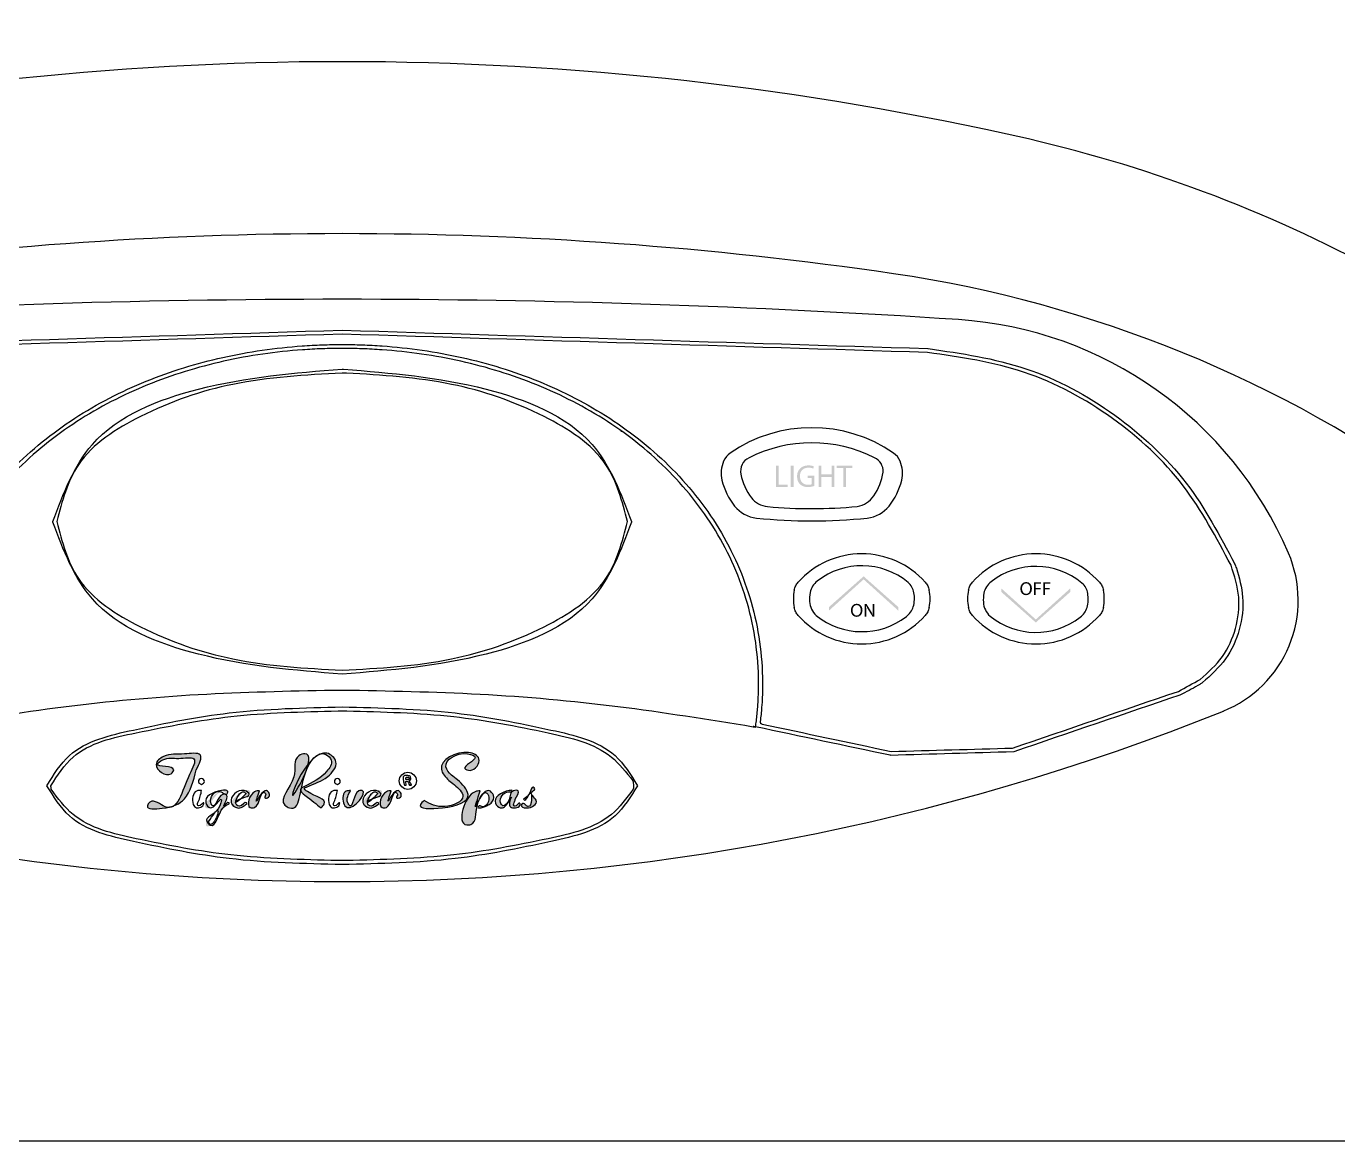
# Model space of a CAD drawing. Extents: x 398 to 508, y 628 to 778.
# Drawn here: x 451.07 to 459.4, y 643.46 to 650.53 of the extents above; entities that cross this region are included whole.
import ezdxf

# ---------------------------------------------------------------- set-up
doc = ezdxf.new("R2010")
doc.units = 0
doc.header["$MEASUREMENT"] = 0
doc.layers.add('1', color=4, linetype='Continuous')
doc.layers.add('DIM', color=3, linetype='Continuous')

# ---------------------------------------------------------------- blocks, each defined once
blk = doc.blocks.new('TR CONTROL PANEL')
at = {"layer": '1'}
for points in [[(2.7538, 1.2986), (2.7714, 1.2986), (2.7714, 1.1784), (2.829, 1.1784), (2.829, 1.1638), (2.7538, 1.1638)], [(2.8658, 1.2986), (2.8658, 1.1638), (2.8482, 1.1638), (2.8482, 1.2986)], [(3.0428, 1.2986), (3.0428, 1.2422), (3.108, 1.2422), (3.108, 1.2986), (3.1256, 1.2986), (3.1256, 1.1638), (3.108, 1.1638), (3.108, 1.227), (3.0428, 1.227), (3.0428, 1.1638), (3.0252, 1.1638), (3.0252, 1.2986)], [(3.1814, 1.2838), (3.1404, 1.2838), (3.1404, 1.2986), (3.2402, 1.2986), (3.2402, 1.2838), (3.199, 1.2838), (3.199, 1.1638), (3.1814, 1.1638)], [(3.311, 0.5767), (3.0913, 0.3787), (3.0913, 0.4012), (3.311, 0.5959), (3.5307, 0.4012), (3.5307, 0.3787)], [(4.4042, 0.322), (4.1845, 0.52), (4.1845, 0.4975), (4.4042, 0.3029), (4.624, 0.4975), (4.624, 0.52)], [(4.3933, 0.5585), (4.4369, 0.5585), (4.4369, 0.5497), (4.4039, 0.5497), (4.4039, 0.5228), (4.4344, 0.5228), (4.4344, 0.5141), (4.4039, 0.5141), (4.4039, 0.4774), (4.3933, 0.4774)], [(4.4519, 0.5585), (4.4955, 0.5585), (4.4955, 0.5497), (4.4624, 0.5497), (4.4624, 0.5228), (4.493, 0.5228), (4.493, 0.5141), (4.4624, 0.5141), (4.4624, 0.4774), (4.4519, 0.4774)]]:
    blk.add_hatch(color=3, dxfattribs=at).paths.add_polyline_path(points)
h = blk.add_hatch(color=3, dxfattribs=at)
edge = h.paths.add_edge_path()
edge.add_spline(control_points=[(2.999, 1.1698), (2.9912, 1.1668), (2.9756, 1.1624), (2.9574, 1.1624), (2.937, 1.1624), (2.9202, 1.1676), (2.907, 1.1802), (2.8954, 1.1914), (2.8882, 1.2094), (2.8882, 1.2304), (2.8882, 1.2706), (2.916, 1.3), (2.9612, 1.3), (2.9768, 1.3), (2.9892, 1.2966), (2.995, 1.2938), (2.995, 1.2938), (2.9906, 1.2796), (2.9906, 1.2796), (2.9834, 1.283), (2.9744, 1.2854), (2.9608, 1.2854), (2.928, 1.2854), (2.9066, 1.265), (2.9066, 1.2312), (2.9066, 1.197), (2.927, 1.1768), (2.9586, 1.1768), (2.97, 1.1768), (2.9778, 1.1784), (2.9818, 1.1804), (2.9818, 1.1804), (2.9818, 1.2206), (2.9818, 1.2206), (2.9818, 1.2206), (2.9546, 1.2206), (2.9546, 1.2206), (2.9546, 1.2206), (2.9546, 1.2346), (2.9546, 1.2346), (2.9546, 1.2346), (2.999, 1.2346), (2.999, 1.2346), (2.999, 1.2346), (2.999, 1.1698), (2.999, 1.1698)], knot_values=[0, 0, 0, 0, 1, 1, 1, 2, 2, 2, 3, 3, 3, 4, 4, 4, 5, 5, 5, 6, 6, 6, 7, 7, 7, 8, 8, 8, 9, 9, 9, 10, 10, 10, 11, 11, 11, 12, 12, 12, 13, 13, 13, 14, 14, 14, 15, 15, 15, 15], degree=3, periodic=0)
h = blk.add_hatch(color=3, dxfattribs=at)
edge = h.paths.add_edge_path(flags=16)
edge.add_spline(control_points=[(4.3427, 0.4847), (4.3593, 0.4847), (4.3686, 0.4999), (4.3686, 0.5183), (4.3686, 0.5345), (4.3602, 0.5513), (4.3428, 0.5513), (4.3253, 0.5513), (4.3167, 0.5351), (4.3167, 0.5175), (4.3167, 0.5004), (4.3261, 0.4847), (4.3425, 0.4847), (4.3425, 0.4847), (4.3427, 0.4847), (4.3427, 0.4847)], knot_values=[0, 0, 0, 0, 1, 1, 1, 2, 2, 2, 3, 3, 3, 4, 4, 4, 5, 5, 5, 5], degree=3, periodic=0)
edge = h.paths.add_edge_path()
edge.add_spline(control_points=[(4.3422, 0.4761), (4.3206, 0.4761), (4.3057, 0.4927), (4.3057, 0.5172), (4.3057, 0.543), (4.3216, 0.5598), (4.3433, 0.5598), (4.3655, 0.5598), (4.3798, 0.5429), (4.3798, 0.5188), (4.3798, 0.491), (4.3629, 0.4761), (4.3423, 0.4761), (4.3423, 0.4761), (4.3422, 0.4761), (4.3422, 0.4761)], knot_values=[0, 0, 0, 0, 1, 1, 1, 2, 2, 2, 3, 3, 3, 4, 4, 4, 5, 5, 5, 5], degree=3, periodic=0)
h = blk.add_hatch(color=3, dxfattribs=at)
edge = h.paths.add_edge_path(flags=16)
edge.add_spline(control_points=[(3.2667, 0.3471), (3.2833, 0.3471), (3.2927, 0.3624), (3.2927, 0.3808), (3.2927, 0.3969), (3.2843, 0.4137), (3.2669, 0.4137), (3.2494, 0.4137), (3.2408, 0.3975), (3.2408, 0.3799), (3.2408, 0.3628), (3.2501, 0.3471), (3.2666, 0.3471), (3.2666, 0.3471), (3.2667, 0.3471), (3.2667, 0.3471)], knot_values=[0, 0, 0, 0, 1, 1, 1, 2, 2, 2, 3, 3, 3, 4, 4, 4, 5, 5, 5, 5], degree=3, periodic=0)
edge = h.paths.add_edge_path()
edge.add_spline(control_points=[(3.2663, 0.3386), (3.2447, 0.3386), (3.2298, 0.3551), (3.2298, 0.3797), (3.2298, 0.4054), (3.2457, 0.4222), (3.2673, 0.4222), (3.2896, 0.4222), (3.3039, 0.4053), (3.3039, 0.3812), (3.3039, 0.3535), (3.2869, 0.3386), (3.2664, 0.3386), (3.2664, 0.3386), (3.2663, 0.3386), (3.2663, 0.3386)], knot_values=[0, 0, 0, 0, 1, 1, 1, 2, 2, 2, 3, 3, 3, 4, 4, 4, 5, 5, 5, 5], degree=3, periodic=0)
h = blk.add_hatch(color=3, dxfattribs=at)
edge = h.paths.add_edge_path()
edge.add_spline(control_points=[(3.3175, 0.3399), (3.3175, 0.3399), (3.3175, 0.4209), (3.3175, 0.4209), (3.3175, 0.4209), (3.329, 0.4209), (3.329, 0.4209), (3.329, 0.4209), (3.3549, 0.3799), (3.3549, 0.3799), (3.3608, 0.3704), (3.3656, 0.362), (3.3693, 0.3536), (3.3693, 0.3536), (3.3697, 0.3537), (3.3697, 0.3537), (3.3687, 0.3645), (3.3685, 0.3744), (3.3685, 0.3869), (3.3685, 0.3869), (3.3685, 0.4209), (3.3685, 0.4209), (3.3685, 0.4209), (3.3783, 0.4209), (3.3783, 0.4209), (3.3783, 0.4209), (3.3783, 0.3399), (3.3783, 0.3399), (3.3783, 0.3399), (3.3678, 0.3399), (3.3678, 0.3399), (3.3678, 0.3399), (3.342, 0.381), (3.342, 0.381), (3.3364, 0.39), (3.331, 0.3993), (3.327, 0.4081), (3.327, 0.4081), (3.3266, 0.4079), (3.3266, 0.4079), (3.3272, 0.3977), (3.3273, 0.388), (3.3273, 0.3745), (3.3273, 0.3745), (3.3273, 0.3399), (3.3273, 0.3399), (3.3273, 0.3399), (3.3175, 0.3399), (3.3175, 0.3399)], knot_values=[0, 0, 0, 0, 1, 1, 1, 2, 2, 2, 3, 3, 3, 4, 4, 4, 5, 5, 5, 6, 6, 6, 7, 7, 7, 8, 8, 8, 9, 9, 9, 10, 10, 10, 11, 11, 11, 12, 12, 12, 13, 13, 13, 14, 14, 14, 15, 15, 15, 16, 16, 16, 16], degree=3, periodic=0)
at = {"layer": '1', "linetype": 'Continuous'}
h = blk.add_hatch(color=3, dxfattribs=at)
edge = h.paths.add_edge_path()
edge.add_spline(control_points=[(-0.1341, -0.8728), (-0.1637, -0.85), (-0.2039, -0.819), (-0.2796, -0.7599), (-0.1917, -0.7101), (-0.1216, -0.6827), (-0.05, -0.5772), (-0.1426, -0.4916), (-0.2769, -0.663), (-0.264, -0.9163), (-0.4204, -0.8267), (-0.2672, -0.6999), (-0.3186, -0.5515), (-0.14, -0.4971), (-0.4475, -1.0708), (-0.1823, -0.4292), (-0.0104, -0.5881), (-0.1046, -0.7018), (-0.1772, -0.7177), (-0.2483, -0.7506), (-0.1821, -0.8008), (-0.0835, -0.8192), (-0.1257, -0.8639), (-0.1341, -0.8728)], knot_values=[0, 0, 0, 0, 0.12958, 0.176187, 0.203235, 0.377316, 0.456483, 0.505819, 0.685599, 0.924296, 0.957938, 1.146128, 1.284168, 1.324489, 1.597316, 1.938754, 2.0187, 2.125518, 2.276554, 2.290818, 2.319815, 2.451043, 2.48358, 2.48358, 2.48358, 2.48358], degree=3, periodic=0)
h = blk.add_hatch(color=3, dxfattribs=at)
edge = h.paths.add_edge_path()
edge.add_spline(control_points=[(0.52, -0.8276), (0.5593, -0.8483), (0.6369, -0.8893), (0.8105, -0.8157), (0.7223, -0.7335), (0.6682, -0.6931), (0.579, -0.5918), (0.7577, -0.4926), (0.8966, -0.554), (0.8383, -0.65), (0.7401, -0.6159), (0.8869, -0.5588), (0.7488, -0.5062), (0.6221, -0.5834), (0.6904, -0.6658), (0.7483, -0.7049), (0.8493, -0.8184), (0.6742, -0.8832), (0.4608, -0.8806), (0.5107, -0.836), (0.52, -0.8276)], knot_values=[0, 0, 0, 0, 0.136555, 0.269778, 0.35978, 0.40452, 0.489667, 0.692651, 0.768366, 0.860978, 0.896125, 0.991745, 1.0455, 1.20589, 1.267931, 1.317887, 1.430837, 1.613763, 1.755489, 1.788143, 1.788143, 1.788143, 1.788143], degree=3, periodic=0)
h = blk.add_hatch(color=3, dxfattribs=at)
edge = h.paths.add_edge_path()
edge.add_spline(control_points=[(-0.9266, -0.6318), (-0.9451, -0.7023), (-0.9777, -0.8269), (-1.0977, -0.8773), (-1.2597, -0.8865), (-1.2035, -0.806), (-1.058, -0.9501), (-1.0063, -0.7198), (-0.9058, -0.5388), (-1.051, -0.5681), (-1.1139, -0.5482), (-1.2161, -0.6195), (-1.0429, -0.6007), (-1.1046, -0.6919), (-1.2207, -0.6046), (-1.1093, -0.5247), (-1.026, -0.5393), (-0.8681, -0.5131), (-0.9073, -0.5927), (-0.9266, -0.6318)], knot_values=[0, 0, 0, 0, 0.198967, 0.351764, 0.448382, 0.477359, 0.578362, 0.836324, 0.938652, 1.035391, 1.136918, 1.180033, 1.289258, 1.318104, 1.430669, 1.499371, 1.632238, 1.733466, 1.831102, 1.831102, 1.831102, 1.831102], degree=3, periodic=0)
h = blk.add_hatch(color=3, dxfattribs=at)
edge = h.paths.add_edge_path()
edge.add_spline(control_points=[(-0.8487, -0.9623), (-0.8487, -0.9705), (-0.8312, -0.9755), (-0.8348, -0.999), (-0.7512, -0.84), (-0.8487, -0.9305), (-0.8487, -0.9623)], knot_values=[0, 0, 0, 0, 0.25, 0.5, 0.75, 1, 1, 1, 1], degree=3, periodic=0)
edge = h.paths.add_edge_path()
edge.add_spline(control_points=[(-0.7169, -0.8469), (-0.7361, -0.8608), (-0.7368, -0.8335), (-0.8521, -1.0256), (-0.8833, -0.9622), (-0.7732, -0.8849), (-0.7495, -0.7811), (-0.8447, -0.9015), (-0.9002, -0.8528), (-0.7447, -0.7396), (-0.7225, -0.7677), (-0.7273, -0.8029), (-0.7618, -0.741), (-0.8529, -0.8582), (-0.832, -0.8842), (-0.7494, -0.7667), (-0.7199, -0.775), (-0.7735, -0.8943), (-0.704, -0.8242), (-0.7169, -0.8469), (-0.7169, -0.8469)], knot_values=[0, 0, 0, 0, 0.055556, 0.111111, 0.166667, 0.222222, 0.277778, 0.333333, 0.388889, 0.444444, 0.5, 0.555556, 0.611111, 0.666667, 0.722222, 0.777778, 0.833333, 0.888889, 0.944444, 1, 1, 1, 1], degree=3, periodic=0)
h = blk.add_hatch(color=3, dxfattribs=at)
edge = h.paths.add_edge_path()
edge.add_spline(control_points=[(-0.6106, -0.7829), (-0.6106, -0.7785), (-0.6024, -0.7354), (-0.7259, -0.8834), (-0.6106, -0.7876), (-0.6106, -0.7829)], knot_values=[0, 0, 0, 0, 0.333333, 0.666667, 1, 1, 1, 1], degree=3, periodic=0)
edge = h.paths.add_edge_path()
edge.add_spline(control_points=[(-0.6038, -0.8473), (-0.6255, -0.8627), (-0.6605, -0.8845), (-0.7397, -0.8529), (-0.6097, -0.7361), (-0.554, -0.7847), (-0.7135, -0.8485), (-0.6538, -0.8735), (-0.5945, -0.8308), (-0.6038, -0.8473), (-0.6038, -0.8473)], knot_values=[0, 0, 0, 0, 0.125, 0.25, 0.375, 0.5, 0.625, 0.75, 0.875, 1, 1, 1, 1], degree=3, periodic=0)
h = blk.add_hatch(color=3, dxfattribs=at)
edge = h.paths.add_edge_path()
edge.add_spline(control_points=[(-0.5249, -0.765), (-0.5369, -0.7993), (-0.5651, -0.8801), (-0.4971, -0.7373), (-0.4604, -0.7811), (-0.4604, -0.8093), (-0.5042, -0.8168), (-0.4803, -0.7897), (-0.5179, -0.7474), (-0.5198, -0.8747), (-0.6181, -0.8755), (-0.5814, -0.7667), (-0.5356, -0.7653), (-0.5249, -0.765)], knot_values=[0, 0, 0, 0, 0.068981, 0.162535, 0.187019, 0.210447, 0.235362, 0.260111, 0.269463, 0.382393, 0.409822, 0.51405, 0.545861, 0.545861, 0.545861, 0.545861], degree=3, periodic=0)
h = blk.add_hatch(color=3, dxfattribs=at)
edge = h.paths.add_edge_path()
edge.add_spline(control_points=[(0.2262, -0.7829), (0.2262, -0.7785), (0.2343, -0.7354), (0.1109, -0.8834), (0.2262, -0.7876), (0.2262, -0.7829)], knot_values=[0, 0, 0, 0, 0.333333, 0.666667, 1, 1, 1, 1], degree=3, periodic=0)
edge = h.paths.add_edge_path()
edge.add_spline(control_points=[(0.233, -0.8473), (0.2113, -0.8627), (0.1763, -0.8845), (0.097, -0.8529), (0.2271, -0.7361), (0.2827, -0.7847), (0.1233, -0.8485), (0.183, -0.8735), (0.2422, -0.8308), (0.233, -0.8473), (0.233, -0.8473)], knot_values=[0, 0, 0, 0, 0.125, 0.25, 0.375, 0.5, 0.625, 0.75, 0.875, 1, 1, 1, 1], degree=3, periodic=0)
h = blk.add_hatch(color=3, dxfattribs=at)
edge = h.paths.add_edge_path()
edge.add_spline(control_points=[(0.3118, -0.765), (0.2998, -0.7993), (0.2716, -0.8801), (0.3396, -0.7374), (0.3764, -0.781), (0.3763, -0.8093), (0.3326, -0.8168), (0.3564, -0.7898), (0.319, -0.7473), (0.317, -0.8747), (0.2187, -0.8755), (0.2554, -0.7667), (0.3011, -0.7654), (0.3118, -0.765)], knot_values=[0, 0, 0, 0, 0.068981, 0.162516, 0.187036, 0.210467, 0.235395, 0.26014, 0.269478, 0.382392, 0.409835, 0.514066, 0.545837, 0.545837, 0.545837, 0.545837], degree=3, periodic=0)
h = blk.add_hatch(color=3, dxfattribs=at)
edge = h.paths.add_edge_path()
edge.add_spline(control_points=[(0.876, -0.765), (0.8591, -0.818), (0.8291, -0.9128), (0.8754, -0.7963), (0.9281, -0.7494), (0.9874, -0.8165), (0.9274, -0.8688), (0.8607, -0.8751), (0.8681, -0.8552), (0.9103, -0.8875), (0.9453, -0.8132), (0.9014, -0.7545), (0.8345, -0.876), (0.8593, -0.9741), (0.7159, -0.9945), (0.7827, -0.7729), (0.8654, -0.7659), (0.876, -0.765)], knot_values=[0, 0, 0, 0, 0.105362, 0.188246, 0.24256, 0.283374, 0.394264, 0.41279, 0.42101, 0.440152, 0.522525, 0.542561, 0.637027, 0.768467, 0.795657, 1.013263, 1.045061, 1.045061, 1.045061, 1.045061], degree=3, periodic=0)
h = blk.add_hatch(color=3, dxfattribs=at)
edge = h.paths.add_edge_path()
edge.add_spline(control_points=[(1.1506, -0.8185), (1.1675, -0.8082), (1.1937, -0.7922), (1.2038, -0.7329), (1.2322, -0.7578), (1.1748, -0.7791), (1.2672, -0.8308), (1.1898, -0.8873), (1.1271, -0.8638), (1.1497, -0.8385), (1.1647, -0.856), (1.1909, -0.8754), (1.2047, -0.8271), (1.1996, -0.7454), (1.1661, -0.8384), (1.1519, -0.8201), (1.1506, -0.8185)], knot_values=[0, 0, 0, 0, 0.062966, 0.098205, 0.111483, 0.141475, 0.199682, 0.278797, 0.315414, 0.330015, 0.351795, 0.369983, 0.41626, 0.46047, 0.519333, 0.525135, 0.525135, 0.525135, 0.525135], degree=3, periodic=0)
h = blk.add_hatch(color=3, dxfattribs=at)
edge = h.paths.add_edge_path()
edge.add_spline(control_points=[(0.0535, -0.7641), (0.039, -0.789), (0.0201, -0.8212), (0.0694, -0.8949), (0.0692, -0.7655), (0.1779, -0.7574), (0.0504, -0.9149), (-0.003, -0.8311), (0.0066, -0.7631), (0.0436, -0.7639), (0.0535, -0.7641)], knot_values=[0, 0, 0, 0, 0.078649, 0.101856, 0.212419, 0.233242, 0.37716, 0.416238, 0.492402, 0.519951, 0.519951, 0.519951, 0.519951], degree=3, periodic=0)
h = blk.add_hatch(color=3, dxfattribs=at)
edge = h.paths.add_edge_path()
edge.add_spline(control_points=[(1.0737, -0.7752), (1.068, -0.7733), (1.0345, -0.7625), (0.9858, -0.8206), (1.027, -0.8758), (1.0695, -0.8166), (1.0665, -0.7619), (1.1402, -0.7595), (1.0984, -0.8091), (1.0949, -0.8372), (1.0844, -0.8529), (1.1028, -0.8735), (1.1212, -0.8316), (1.14, -0.8632), (1.0868, -0.8838), (1.0488, -0.8532), (1.0878, -0.7807), (1.0503, -0.8521), (1.0104, -0.8889), (0.9427, -0.8203), (1.0123, -0.7678), (1.0839, -0.7601), (1.0766, -0.7708), (1.0737, -0.7752)], knot_values=[0, 0, 0, 0, 0.017736, 0.103962, 0.128988, 0.184749, 0.246734, 0.277577, 0.334205, 0.35593, 0.372425, 0.382299, 0.420249, 0.424783, 0.479707, 0.506594, 0.559304, 0.596585, 0.661018, 0.701842, 0.82132, 0.839142, 0.851397, 0.851397, 0.851397, 0.851397], degree=3, periodic=0)
for p, q in [((2.6547, -0.3251), (2.6541, -0.3298)), ((2.6669, -0.3417), (2.6623, -0.3409))]:
    blk.add_line(p, q, dxfattribs=at)
at = {"layer": '1', "color": 3, "linetype": 'Continuous'}
blk.add_circle((0.4166, -0.7019), 0.0545, dxfattribs=at)
at = {"layer": '1', "linetype": 'Continuous'}
for centre, radius, start, end in [((0, -57.1046), 59.4585, 86.226942, 93.773057), ((3.751, -0.2276), 2.4579, 23.2804, 86.22793), ((2.9822, 0.6253), 0.9139, 55.42462, 124.57538), ((2.5312, 1.2795), 0.1193, 124.57538, 156.2798), ((3.4331, 1.2795), 0.1193, 23.72018, 55.42462), ((2.5957, 1.2512), 0.1897, 156.2798, 193.85058), ((3.3687, 1.2512), 0.1897, 346.14941, 23.72018), ((2.8286, 1.3086), 0.4296, 193.85059, 218.35785), ((3.1358, 1.3086), 0.4296, 321.64216, 346.14941), ((2.6517, 1.1687), 0.204, 218.35785, 263.96369), ((3.3126, 1.1687), 0.204, 276.03631, 321.64216), ((2.9822, 4.2938), 3.3466, 263.96369, 276.03631), ((3.2991, 0.1969), 0.542, 41.93542, 138.06458), ((4.4048, 0.1969), 0.542, 41.93541, 138.0646), ((5.3125, 0.4443), 0.7579, 291.8876, 23.28111), ((3.147, 0.453), 0.2821, 168.7098, 191.29022), ((3.4512, 0.453), 0.2821, 348.7098, 11.29023), ((4.2528, 0.453), 0.2821, 168.70981, 191.29021), ((4.5569, 0.453), 0.2821, 348.70981, 11.29022), ((3.2991, 0.7091), 0.542, 221.93542, 318.06459), ((4.4048, 0.7091), 0.542, 221.93541, 318.0646), ((0, 13.667), 15.0079, 248.11105, 291.88895), ((2.6641, -0.331), 0.01, 172.95867, 259.66796)]:
    blk.add_arc(centre, radius, start, end, dxfattribs=at)
for points in [[(-3.719, 2.0412), (-2.4793, 2.0801), (-1.2397, 2.119), (0, 2.158)], [(0, 2.133), (-1.2391, 2.0941), (-2.4783, 2.0551), (-3.7174, 2.0162)], [(0, 2.158), (1.2397, 2.119), (2.4793, 2.0801), (3.719, 2.0412)], [(3.7174, 2.0162), (2.4783, 2.0551), (1.2391, 2.0941), (0, 2.133)], [(-0.0081, 2.042), (-0.0137, 2.042), (-0.0192, 2.0419), (-0.0247, 2.0419)], [(0, 2.042), (-0.0027, 2.042), (-0.0054, 2.042), (-0.0081, 2.042)], [(0.0246, 2.0419), (0.0164, 2.0419), (0.0082, 2.042), (0, 2.042)], [(0, 1.911), (0.0027, 1.911), (0.0055, 1.911), (0.0082, 1.911)], [(0.0274, 1.8859), (0.0182, 1.8859), (0.0091, 1.886), (0, 1.886)], [(1.7735, 1.5157), (1.7719, 1.5157), (1.7704, 1.5157), (1.7689, 1.5157)], [(-1.8375, 0.9402), (-1.8375, 0.9411), (-1.8375, 0.9421), (-1.8375, 0.943)], [(-1.8125, 0.9447), (-1.8125, 0.9442), (-1.8125, 0.9436), (-1.8125, 0.943)], [(1.8375, 0.943), (1.8375, 0.942), (1.8375, 0.941), (1.8375, 0.9401)], [(5.6665, 0.6769), (5.6666, 0.6765), (5.6668, 0.6761), (5.667, 0.6757)], [(5.667, 0.6757), (5.6708, 0.6665), (5.6745, 0.6572), (5.6783, 0.648)], [(5.3094, -0.1339), (5.3556, -0.1088), (5.4018, -0.0836), (5.4479, -0.0584)], [(5.4627, -0.0786), (5.4572, -0.0825), (5.4517, -0.0864), (5.4462, -0.0902)], [(0, -0.1276), (-0.0194, -0.1276), (-0.0388, -0.1276), (-0.0582, -0.1277)], [(4.2567, -0.4941), (4.6076, -0.374), (4.9585, -0.254), (5.3094, -0.1339)], [(5.3184, -0.1572), (4.9669, -0.2775), (4.6154, -0.3978), (4.2639, -0.518)], [(5.3356, -0.1503), (5.3299, -0.1526), (5.3242, -0.1549), (5.3184, -0.1572)], [(5.4462, -0.0902), (5.4094, -0.1103), (5.3725, -0.1303), (5.3356, -0.1503)], [(-0.0265, -0.258), (-0.0177, -0.258), (-0.0088, -0.258), (0, -0.258)], [(0, -0.258), (0.0096, -0.258), (0.0193, -0.258), (0.0289, -0.2581)], [(2.625, -0.3595), (2.6266, -0.347), (2.6283, -0.3346), (2.6299, -0.3221)], [(2.6245, -0.3629), (2.6196, -0.3621), (2.6146, -0.3612), (2.6097, -0.3603)], [(2.6176, -0.3582), (2.6151, -0.3577), (2.6127, -0.3573), (2.6102, -0.3569)], [(2.625, -0.3595), (2.6225, -0.3591), (2.6201, -0.3586), (2.6176, -0.3582)], [(3.4797, -0.5395), (3.1948, -0.4795), (2.9099, -0.4195), (2.625, -0.3595)], [(2.6669, -0.3417), (2.9398, -0.3995), (3.2127, -0.4574), (3.4856, -0.5152)], [(3.4856, -0.5152), (3.7426, -0.5082), (3.9996, -0.5011), (4.2567, -0.4941)], [(4.2639, -0.518), (4.0033, -0.5254), (3.7428, -0.5328), (3.4822, -0.5401)], [(-1.8479, -0.7557), (-1.8486, -0.7481), (-1.8493, -0.7406), (-1.85, -0.733)], [(1.8458, -0.701), (1.8472, -0.7117), (1.8486, -0.7223), (1.85, -0.733)], [(1.8496, -0.7429), (1.8491, -0.7466), (1.8487, -0.7502), (1.8482, -0.7538)], [(1.85, -0.733), (1.8499, -0.7363), (1.8497, -0.7396), (1.8496, -0.7429)], [(-0.0141, -1.208), (-0.019, -1.208), (-0.0238, -1.208), (-0.0287, -1.2079)], [(0, -1.208), (-0.0047, -1.208), (-0.0094, -1.208), (-0.0141, -1.208)], [(0.0272, -1.2079), (0.0181, -1.208), (0.0091, -1.208), (0, -1.208)]]:
    blk.add_open_spline(points, degree=3, dxfattribs=at)
for points, knots in [([(-2.6547, -0.3251), (-2.6579, -0.2953), (-2.6657, -0.223), (-2.6721, -0.0648), (-2.6604, 0.1493), (-2.6109, 0.4017), (-2.5002, 0.7257), (-2.2808, 1.0975), (-1.9174, 1.4631), (-1.485, 1.7411), (-1.0885, 1.9009), (-0.7596, 1.9882), (-0.5085, 2.0341), (-0.2971, 2.0567), (-0.1486, 2.0644), (-0.0637, 2.0667), (-0.0212, 2.0669), (0, 2.067)], [0, 0, 0, 0, 0.089998, 0.218213, 0.474629, 0.731067, 0.987461, 1.498931, 2.009974, 2.520512, 3.030569, 3.285567, 3.540512, 3.795442, 3.922881, 3.986577, 4.050249, 4.050249, 4.050249, 4.050249]), ([(-0.0247, 2.0419), (-0.0376, 2.0418), (-0.0715, 2.0415), (-0.1476, 2.0394), (-0.295, 2.0317), (-0.5049, 2.0093), (-0.7541, 1.9638), (-1.0803, 1.8772), (-1.4733, 1.7188), (-1.9013, 1.4437), (-2.2607, 1.0822), (-2.4775, 0.715), (-2.5866, 0.3952), (-2.6355, 0.1461), (-2.647, -0.0651), (-2.6407, -0.2212), (-2.6331, -0.2927), (-2.6299, -0.3221)], [0, 0, 0, 0, 0.038517, 0.101775, 0.228327, 0.481427, 0.734456, 0.987441, 1.493091, 1.998568, 2.503799, 3.00878, 3.261772, 3.514793, 3.767848, 3.894433, 3.983265, 3.983265, 3.983265, 3.983265]), ([(0, 2.067), (0.0212, 2.0669), (0.0637, 2.0667), (0.1486, 2.0644), (0.2971, 2.0567), (0.5085, 2.0341), (0.7596, 1.9882), (1.0885, 1.9009), (1.485, 1.7411), (1.9174, 1.4631), (2.2808, 1.0975), (2.5002, 0.7257), (2.6109, 0.4017), (2.6604, 0.1493), (2.6721, -0.0648), (2.6657, -0.223), (2.6579, -0.2953), (2.6547, -0.3251)], [0, 0, 0, 0, 0.063672, 0.127368, 0.254807, 0.509737, 0.764682, 1.01968, 1.529737, 2.040275, 2.551318, 3.062788, 3.319182, 3.57562, 3.832036, 3.960251, 4.050249, 4.050249, 4.050249, 4.050249]), ([(2.6299, -0.3221), (2.6331, -0.2927), (2.6407, -0.2213), (2.647, -0.0651), (2.6355, 0.1461), (2.5866, 0.3952), (2.4775, 0.715), (2.2607, 1.0822), (1.9013, 1.4437), (1.4733, 1.7188), (1.0803, 1.8772), (0.7541, 1.9638), (0.5049, 2.0093), (0.295, 2.0317), (0.1476, 2.0394), (0.0715, 2.0415), (0.0375, 2.0418), (0.0246, 2.0419)], [0, 0, 0, 0, 0.08885, 0.215435, 0.46849, 0.721512, 0.974503, 1.479484, 1.984715, 2.490192, 2.995842, 3.248828, 3.501856, 3.754956, 3.881508, 3.944766, 3.98336, 3.98336, 3.98336, 3.98336]), ([(5.6441, 0.6657), (5.5515, 0.8406), (5.3619, 1.199), (4.903, 1.6207), (4.3442, 1.9258), (3.9259, 1.9861), (3.7174, 2.0162)], [0, 0, 0, 0, 0.589976, 1.208683, 1.839885, 2.467366, 2.467366, 2.467366, 2.467366]), ([(3.719, 2.0412), (3.7194, 2.0411), (3.7203, 2.0411), (3.7212, 2.041), (3.7216, 2.041)], [0, 0, 0, 0, 0.001302308, 0.002605181, 0.002605181, 0.002605181, 0.002605181]), ([(3.7216, 2.041), (3.9315, 2.0105), (4.3535, 1.9493), (4.9177, 1.6413), (5.3813, 1.2152), (5.573, 0.8533), (5.6665, 0.6769)], [0, 0, 0, 0, 0.631856, 1.270051, 1.895613, 2.490835, 2.490835, 2.490835, 2.490835]), ([(-1.8375, 0.943), (-1.7706, 1.121), (-1.6116, 1.5443), (-0.854, 1.842), (-0.3026, 1.8866), (0, 1.911)], [0, 0, 0, 0, 0.550652, 1.309438, 2.231721, 2.231721, 2.231721, 2.231721]), ([(0, 1.886), (-0.2338, 1.8731), (-0.6765, 1.8487), (-1.247, 1.6516), (-1.7001, 1.3651), (-1.7784, 1.0723), (-1.8125, 0.9447)], [0, 0, 0, 0, 0.697318, 1.319854, 1.817814, 2.202545, 2.202545, 2.202545, 2.202545]), ([(0.0082, 1.911), (0.308, 1.8862), (0.8567, 1.8409), (1.6116, 1.5443), (1.7706, 1.121), (1.8375, 0.943)], [0, 0, 0, 0, 0.914184, 1.672969, 2.223622, 2.223622, 2.223622, 2.223622]), ([(1.8125, 0.943), (1.7785, 1.0713), (1.7007, 1.3648), (1.2469, 1.6516), (0.6851, 1.8457), (0.2519, 1.8722), (0.0274, 1.8859)], [0, 0, 0, 0, 0.386345, 0.884306, 1.506842, 2.176937, 2.176937, 2.176937, 2.176937]), ([(0, -0.025), (-0.3026, -0.0006), (-0.8541, 0.0439), (-1.6105, 0.3414), (-1.7704, 0.7633), (-1.8375, 0.9402)], [0, 0, 0, 0, 0.922283, 1.681068, 2.229237, 2.229237, 2.229237, 2.229237]), ([(-1.8125, 0.943), (-1.7785, 0.8147), (-1.7007, 0.5212), (-1.2469, 0.2344), (-0.6765, 0.0373), (-0.2339, 0.0129), (0, 0)], [0, 0, 0, 0, 0.386345, 0.884306, 1.506842, 2.20416, 2.20416, 2.20416, 2.20416]), ([(0, 0), (0.2339, 0.0129), (0.6765, 0.0373), (1.2469, 0.2344), (1.7007, 0.5212), (1.7785, 0.8147), (1.8125, 0.943)], [0, 0, 0, 0, 0.697318, 1.319854, 1.817814, 2.20416, 2.20416, 2.20416, 2.20416]), ([(1.8375, 0.9401), (1.7704, 0.7632), (1.6105, 0.3414), (0.8541, 0.0439), (0.3026, -0.0006), (0, -0.025)], [0, 0, 0, 0, 0.548039, 1.306825, 2.229108, 2.229108, 2.229108, 2.229108]), ([(5.4479, -0.0584), (5.4988, -0.013), (5.5991, 0.0766), (5.6817, 0.2633), (5.7074, 0.468), (5.6655, 0.5988), (5.6441, 0.6657)], [0, 0, 0, 0, 0.20246, 0.3992894, 0.5981256, 0.806603, 0.806603, 0.806603, 0.806603]), ([(5.6783, 0.648), (5.6954, 0.5873), (5.7315, 0.4596), (5.7062, 0.2565), (5.6202, 0.062), (5.5156, -0.0313), (5.4627, -0.0786)], [0, 0, 0, 0, 0.1876508, 0.3947748, 0.5998075, 0.8107014, 0.8107014, 0.8107014, 0.8107014]), ([(2.8704, 0.5083), (2.873, 0.5176), (2.878, 0.5363), (2.89, 0.5515), (2.8959, 0.5592)], [0, 0, 0, 0, 0.02870974, 0.05743006, 0.05743006, 0.05743006, 0.05743006]), ([(3.7023, 0.5592), (3.7083, 0.5515), (3.7202, 0.5363), (3.7253, 0.5176), (3.7278, 0.5083)], [0, 0, 0, 0, 0.02870999, 0.05742998, 0.05742998, 0.05742998, 0.05742998]), ([(3.9762, 0.5083), (3.9787, 0.5176), (3.9838, 0.5363), (3.9957, 0.5515), (4.0016, 0.5592)], [0, 0, 0, 0, 0.02870974, 0.05743005, 0.05743005, 0.05743005, 0.05743005]), ([(4.808, 0.5592), (4.814, 0.5515), (4.8259, 0.5363), (4.831, 0.5176), (4.8335, 0.5083)], [0, 0, 0, 0, 0.02870999, 0.05742998, 0.05742998, 0.05742998, 0.05742998]), ([(2.8959, 0.3469), (2.89, 0.3546), (2.878, 0.3698), (2.873, 0.3885), (2.8704, 0.3978)], [0, 0, 0, 0, 0.02870999, 0.05742998, 0.05742998, 0.05742998, 0.05742998]), ([(3.7278, 0.3978), (3.7253, 0.3885), (3.7202, 0.3698), (3.7083, 0.3546), (3.7023, 0.3469)], [0, 0, 0, 0, 0.02870911, 0.05743003, 0.05743003, 0.05743003, 0.05743003]), ([(4.0016, 0.3469), (3.9957, 0.3546), (3.9838, 0.3698), (3.9787, 0.3885), (3.9762, 0.3978)], [0, 0, 0, 0, 0.02870999, 0.05742997, 0.05742997, 0.05742997, 0.05742997]), ([(4.8335, 0.3978), (4.831, 0.3885), (4.8259, 0.3698), (4.814, 0.3546), (4.808, 0.3469)], [0, 0, 0, 0, 0.02870911, 0.05743002, 0.05743002, 0.05743002, 0.05743002]), ([(-0.0582, -0.1277), (-0.3436, -0.1338), (-0.9152, -0.1461), (-1.7676, -0.2242), (-2.3299, -0.3151), (-2.6097, -0.3603)], [0, 0, 0, 0, 0.856212, 1.714883, 2.564935, 2.564935, 2.564935, 2.564935]), ([(2.6097, -0.3603), (2.3235, -0.3142), (1.7482, -0.2214), (0.8763, -0.1432), (0.2918, -0.1328), (0, -0.1276)], [0, 0, 0, 0, 0.869651, 1.747677, 2.623124, 2.623124, 2.623124, 2.623124]), ([(-1.875, -0.733), (-1.8323, -0.6633), (-1.7111, -0.4657), (-1.2568, -0.3621), (-0.69, -0.2484), (-0.2413, -0.2384), (0, -0.233)], [0, 0, 0, 0, 0.23871, 0.676332, 1.294207, 2.012747, 2.012747, 2.012747, 2.012747]), ([(0, -0.233), (0.2413, -0.2384), (0.69, -0.2484), (1.2568, -0.3621), (1.7111, -0.4657), (1.8323, -0.6633), (1.875, -0.733)], [0, 0, 0, 0, 0.71854, 1.336414, 1.774037, 2.012746, 2.012746, 2.012746, 2.012746]), ([(-1.85, -0.733), (-1.8075, -0.6667), (-1.6857, -0.4766), (-1.2393, -0.3815), (-0.689, -0.2739), (-0.2556, -0.2635), (-0.0265, -0.258)], [0, 0, 0, 0, 0.229942, 0.65956, 1.268511, 1.950955, 1.950955, 1.950955, 1.950955]), ([(0.0289, -0.2581), (0.2568, -0.2638), (0.6889, -0.2748), (1.2423, -0.3794), (1.6702, -0.4787), (1.8031, -0.6471), (1.8458, -0.701)], [0, 0, 0, 0, 0.680008, 1.28896, 1.718578, 1.921295, 1.921295, 1.921295, 1.921295]), ([(2.6245, -0.3629), (2.6245, -0.3627), (2.6246, -0.3621), (2.6248, -0.3612), (2.6249, -0.3604), (2.625, -0.3598), (2.625, -0.3595)], [0, 0, 0, 0, 0.000867299, 0.001734572, 0.002601817, 0.003469036, 0.003469036, 0.003469036, 0.003469036]), ([(3.4822, -0.5401), (3.4818, -0.54), (3.481, -0.5398), (3.4801, -0.5396), (3.4797, -0.5395)], [0, 0, 0, 0, 0.001309006, 0.002618328, 0.002618328, 0.002618328, 0.002618328]), ([(0, -1.233), (-0.2413, -1.2276), (-0.69, -1.2176), (-1.2568, -1.1039), (-1.7111, -1.0003), (-1.8323, -0.8027), (-1.875, -0.733)], [0, 0, 0, 0, 0.718545, 1.33642, 1.774042, 2.012752, 2.012752, 2.012752, 2.012752]), ([(1.875, -0.733), (1.8323, -0.8027), (1.7111, -1.0003), (1.2568, -1.1039), (0.69, -1.2176), (0.2413, -1.2276), (0, -1.233)], [0, 0, 0, 0, 0.23871, 0.676332, 1.294207, 2.012742, 2.012742, 2.012742, 2.012742]), ([(-0.0287, -1.2079), (-0.2568, -1.2022), (-0.6891, -1.1914), (-1.2415, -1.086), (-1.6747, -0.9878), (-1.805, -0.8132), (-1.8479, -0.7557)], [0, 0, 0, 0, 0.680236, 1.289188, 1.718806, 1.929831, 1.929831, 1.929831, 1.929831]), ([(1.8482, -0.7538), (1.8053, -0.8121), (1.6756, -0.988), (1.2413, -1.0859), (0.6886, -1.1916), (0.2558, -1.2023), (0.0272, -1.2079)], [0, 0, 0, 0, 0.212665, 0.642283, 1.251235, 1.932944, 1.932944, 1.932944, 1.932944])]:
    blk.add_open_spline(points, degree=3, knots=knots, dxfattribs=at)
at = {"layer": '1', "color": 3, "linetype": 'Continuous'}
for points, knots in [([(-0.9266, -0.6318), (-0.9451, -0.7023), (-0.9777, -0.8269), (-1.0977, -0.8773), (-1.2597, -0.8865), (-1.2035, -0.806), (-1.058, -0.9501), (-1.0063, -0.7198), (-0.9058, -0.5388), (-1.051, -0.5681), (-1.1139, -0.5482), (-1.2161, -0.6195), (-1.0429, -0.6007), (-1.1046, -0.6919), (-1.2207, -0.6046), (-1.1093, -0.5247), (-1.026, -0.5393), (-0.8681, -0.5131), (-0.9073, -0.5927), (-0.9266, -0.6318)], [0, 0, 0, 0, 0.198967, 0.351764, 0.448382, 0.477359, 0.578362, 0.836324, 0.938652, 1.035391, 1.136918, 1.180033, 1.289258, 1.318104, 1.430669, 1.499371, 1.632238, 1.733466, 1.831102, 1.831102, 1.831102, 1.831102]), ([(-0.1341, -0.8728), (-0.1637, -0.85), (-0.2039, -0.819), (-0.2796, -0.7599), (-0.1917, -0.7101), (-0.1216, -0.6827), (-0.05, -0.5772), (-0.1426, -0.4916), (-0.2769, -0.663), (-0.264, -0.9163), (-0.4204, -0.8267), (-0.2672, -0.6999), (-0.3186, -0.5515), (-0.14, -0.4971), (-0.4475, -1.0708), (-0.1823, -0.4292), (-0.0104, -0.5881), (-0.1046, -0.7018), (-0.1772, -0.7177), (-0.2483, -0.7506), (-0.1821, -0.8008), (-0.0835, -0.8192), (-0.1257, -0.8639), (-0.1341, -0.8728)], [0, 0, 0, 0, 0.12958, 0.176187, 0.203235, 0.377316, 0.456483, 0.505819, 0.685599, 0.924296, 0.957938, 1.146128, 1.284168, 1.324489, 1.597316, 1.938754, 2.0187, 2.125518, 2.276554, 2.290818, 2.319815, 2.451043, 2.48358, 2.48358, 2.48358, 2.48358]), ([(0.52, -0.8276), (0.5593, -0.8483), (0.6369, -0.8893), (0.8105, -0.8157), (0.7223, -0.7335), (0.6682, -0.6931), (0.579, -0.5918), (0.7577, -0.4926), (0.8966, -0.554), (0.8383, -0.65), (0.7401, -0.6159), (0.8869, -0.5588), (0.7488, -0.5062), (0.6221, -0.5834), (0.6904, -0.6658), (0.7483, -0.7049), (0.8493, -0.8184), (0.6742, -0.8832), (0.4608, -0.8806), (0.5107, -0.836), (0.52, -0.8276)], [0, 0, 0, 0, 0.136555, 0.269778, 0.35978, 0.40452, 0.489667, 0.692651, 0.768366, 0.860978, 0.896125, 0.991745, 1.0455, 1.20589, 1.267931, 1.317887, 1.430837, 1.613763, 1.755489, 1.788143, 1.788143, 1.788143, 1.788143]), ([(-0.8939, -0.7246), (-0.9035, -0.7193), (-0.9226, -0.7087), (-0.8944, -0.6756), (-0.8656, -0.7084), (-0.8846, -0.7193), (-0.8939, -0.7246)], [0, 0, 0, 0, 0.0268849, 0.0537601, 0.0809498, 0.1074778, 0.1074778, 0.1074778, 0.1074778]), ([(-0.0307, -0.7246), (-0.0402, -0.7193), (-0.0594, -0.7087), (-0.0311, -0.6756), (-0.0024, -0.7084), (-0.0213, -0.7193), (-0.0307, -0.7246)], [0, 0, 0, 0, 0.0268655, 0.0537218, 0.0809307, 0.1074778, 0.1074778, 0.1074778, 0.1074778]), ([(0.3953, -0.7283), (0.3877, -0.7008), (0.3775, -0.6636), (0.4131, -0.6694), (0.4267, -0.6686), (0.4342, -0.6763), (0.4354, -0.6859), (0.4354, -0.6982), (0.4178, -0.7007), (0.4303, -0.708), (0.4315, -0.7167), (0.4451, -0.7305), (0.423, -0.7303), (0.4215, -0.7163), (0.4167, -0.7082), (0.4119, -0.7035), (0.4082, -0.7036), (0.3969, -0.7028), (0.4138, -0.732), (0.3994, -0.7291), (0.3953, -0.7283)], [0, 0, 0, 0, 0.0594481, 0.0801593, 0.0916241, 0.0994982, 0.109217, 0.1209365, 0.1318499, 0.1390741, 0.1502772, 0.1633132, 0.1750997, 0.1898756, 0.2000873, 0.2039008, 0.2088959, 0.2109168, 0.2357377, 0.2455305, 0.2455305, 0.2455305, 0.2455305]), ([(0.4051, -0.694), (0.4075, -0.694), (0.4128, -0.6938), (0.4196, -0.6948), (0.4246, -0.6911), (0.4253, -0.6864), (0.4246, -0.6817), (0.4196, -0.6781), (0.4132, -0.6796), (0.4008, -0.6769), (0.4034, -0.6872), (0.4051, -0.694)], [0, 0, 0, 0, 0.00729708, 0.01584927, 0.01964092, 0.02453608, 0.02923362, 0.03312951, 0.04114364, 0.04884762, 0.06395718, 0.06395718, 0.06395718, 0.06395718]), ([(1.1506, -0.8185), (1.1675, -0.8082), (1.1937, -0.7922), (1.2038, -0.7329), (1.2322, -0.7578), (1.1748, -0.7791), (1.2672, -0.8308), (1.1898, -0.8873), (1.1271, -0.8638), (1.1497, -0.8385), (1.1647, -0.856), (1.1909, -0.8754), (1.2047, -0.8271), (1.1996, -0.7454), (1.1661, -0.8384), (1.1519, -0.8201), (1.1506, -0.8185)], [0, 0, 0, 0, 0.0629663, 0.0982047, 0.1114828, 0.1414752, 0.199682, 0.2787975, 0.3154136, 0.3300152, 0.351795, 0.3699835, 0.4162604, 0.4604699, 0.5193335, 0.5251354, 0.5251354, 0.5251354, 0.5251354]), ([(-0.8925, -0.7627), (-0.8978, -0.7868), (-0.9045, -0.8168), (-0.9222, -0.8512), (-0.9049, -0.8727), (-0.8789, -0.828), (-0.8794, -0.866), (-0.9238, -0.8843), (-0.9602, -0.8358), (-0.946, -0.7619), (-0.9038, -0.7625), (-0.8925, -0.7627)], [0, 0, 0, 0, 0.0763671, 0.0950519, 0.1049271, 0.142709, 0.1484463, 0.2013922, 0.230015, 0.3172814, 0.3492627, 0.3492627, 0.3492627, 0.3492627]), ([(-0.7169, -0.8469), (-0.7307, -0.8533), (-0.7853, -0.8787), (-0.8045, -1.0231), (-0.8887, -0.9338), (-0.7825, -0.9153), (-0.7531, -0.7715), (-0.8276, -0.9053), (-0.8939, -0.8078), (-0.8081, -0.7672), (-0.7204, -0.7556), (-0.7343, -0.8028), (-0.7894, -0.7353), (-0.8551, -0.8197), (-0.8026, -0.8889), (-0.7913, -0.7782), (-0.7066, -0.7919), (-0.7869, -0.904), (-0.7218, -0.8286), (-0.7174, -0.8449), (-0.7169, -0.8469)], [0, 0, 0, 0, 0.046558, 0.184436, 0.216092, 0.323371, 0.388053, 0.476007, 0.517274, 0.643189, 0.683507, 0.702106, 0.744179, 0.839998, 0.861347, 0.957836, 0.98304, 1.054919, 1.095106, 1.100736, 1.100736, 1.100736, 1.100736]), ([(-0.6038, -0.8473), (-0.6237, -0.8623), (-0.6594, -0.8894), (-0.738, -0.8252), (-0.6494, -0.7357), (-0.5509, -0.8079), (-0.7106, -0.813), (-0.6473, -0.8812), (-0.6135, -0.8267), (-0.6048, -0.8453), (-0.6038, -0.8473)], [0, 0, 0, 0, 0.0665851, 0.1197597, 0.2314712, 0.2713991, 0.3742924, 0.4049735, 0.456256, 0.4622595, 0.4622595, 0.4622595, 0.4622595]), ([(-0.6106, -0.7829), (-0.6152, -0.7777), (-0.6404, -0.7501), (-0.7077, -0.8807), (-0.6432, -0.8157), (-0.6106, -0.7829)], [0, 0, 0, 0, 0.0187797, 0.1008829, 0.1847991, 0.1847991, 0.1847991, 0.1847991]), ([(-0.5249, -0.765), (-0.5369, -0.7993), (-0.5651, -0.8801), (-0.4971, -0.7373), (-0.4604, -0.7811), (-0.4604, -0.8093), (-0.5042, -0.8168), (-0.4803, -0.7897), (-0.5179, -0.7474), (-0.5198, -0.8747), (-0.6181, -0.8755), (-0.5814, -0.7667), (-0.5356, -0.7653), (-0.5249, -0.765)], [0, 0, 0, 0, 0.0689811, 0.1625347, 0.1870188, 0.2104473, 0.235362, 0.2601105, 0.2694634, 0.3823934, 0.4098223, 0.51405, 0.5458612, 0.5458612, 0.5458612, 0.5458612]), ([(-0.0292, -0.7627), (-0.0346, -0.7868), (-0.0413, -0.8168), (-0.059, -0.8512), (-0.0416, -0.8727), (-0.0157, -0.828), (-0.0162, -0.866), (-0.0606, -0.8843), (-0.097, -0.8358), (-0.0828, -0.7619), (-0.0406, -0.7625), (-0.0292, -0.7627)], [0, 0, 0, 0, 0.0763711, 0.095053, 0.1049468, 0.142717, 0.1484543, 0.2014122, 0.2300351, 0.3173047, 0.3492725, 0.3492725, 0.3492725, 0.3492725]), ([(0.0535, -0.7641), (0.039, -0.789), (0.0201, -0.8212), (0.0694, -0.8949), (0.0692, -0.7655), (0.1779, -0.7574), (0.0504, -0.9149), (-0.003, -0.8311), (0.0066, -0.7631), (0.0436, -0.7639), (0.0535, -0.7641)], [0, 0, 0, 0, 0.0786487, 0.1018557, 0.2124192, 0.2332422, 0.3771598, 0.4162377, 0.4924016, 0.5199514, 0.5199514, 0.5199514, 0.5199514]), ([(0.233, -0.8473), (0.2131, -0.8623), (0.1774, -0.8894), (0.0988, -0.8252), (0.1874, -0.7357), (0.2858, -0.8079), (0.1262, -0.813), (0.1895, -0.8812), (0.2232, -0.8267), (0.232, -0.8453), (0.233, -0.8473)], [0, 0, 0, 0, 0.06661, 0.1197846, 0.2315061, 0.2714012, 0.374283, 0.4049743, 0.4562569, 0.4622734, 0.4622734, 0.4622734, 0.4622734]), ([(0.2262, -0.7829), (0.2215, -0.7777), (0.1964, -0.7501), (0.1291, -0.8807), (0.1936, -0.8157), (0.2262, -0.7829)], [0, 0, 0, 0, 0.018811, 0.1008887, 0.1848049, 0.1848049, 0.1848049, 0.1848049]), ([(0.3118, -0.765), (0.2998, -0.7993), (0.2716, -0.8801), (0.3396, -0.7374), (0.3764, -0.781), (0.3763, -0.8093), (0.3326, -0.8168), (0.3564, -0.7898), (0.319, -0.7473), (0.317, -0.8747), (0.2187, -0.8755), (0.2554, -0.7667), (0.3011, -0.7654), (0.3118, -0.765)], [0, 0, 0, 0, 0.0689811, 0.1625157, 0.187036, 0.2104668, 0.2353948, 0.2601402, 0.2694777, 0.3823921, 0.4098345, 0.5140658, 0.5458371, 0.5458371, 0.5458371, 0.5458371]), ([(0.876, -0.765), (0.8591, -0.818), (0.8291, -0.9128), (0.8754, -0.7963), (0.9281, -0.7494), (0.9874, -0.8165), (0.9274, -0.8688), (0.8607, -0.8751), (0.8681, -0.8552), (0.9103, -0.8875), (0.9453, -0.8132), (0.9014, -0.7545), (0.8345, -0.876), (0.8593, -0.9741), (0.7159, -0.9945), (0.7827, -0.7729), (0.8654, -0.7659), (0.876, -0.765)], [0, 0, 0, 0, 0.105362, 0.188246, 0.24256, 0.283374, 0.394264, 0.41279, 0.42101, 0.440152, 0.522525, 0.542561, 0.637027, 0.768467, 0.795657, 1.013263, 1.045061, 1.045061, 1.045061, 1.045061]), ([(1.0737, -0.7752), (1.068, -0.7733), (1.0345, -0.7625), (0.9858, -0.8206), (1.027, -0.8758), (1.0695, -0.8166), (1.0665, -0.7619), (1.1402, -0.7595), (1.0984, -0.8091), (1.0949, -0.8372), (1.0844, -0.8529), (1.1028, -0.8735), (1.1212, -0.8316), (1.14, -0.8632), (1.0868, -0.8838), (1.0488, -0.8532), (1.0878, -0.7807), (1.0503, -0.8521), (1.0104, -0.8889), (0.9427, -0.8203), (1.0123, -0.7678), (1.0839, -0.7601), (1.0766, -0.7708), (1.0737, -0.7752)], [0, 0, 0, 0, 0.0177362, 0.1039615, 0.128988, 0.1847485, 0.2467343, 0.2775773, 0.3342051, 0.35593, 0.3724248, 0.3822993, 0.4202487, 0.4247833, 0.4797071, 0.5065938, 0.5593039, 0.5965853, 0.6610183, 0.7018423, 0.8213198, 0.8391425, 0.851397, 0.851397, 0.851397, 0.851397]), ([(-0.8487, -0.9623), (-0.845, -0.9698), (-0.8379, -0.9841), (-0.7986, -0.9525), (-0.7712, -0.8449), (-0.822, -0.9219), (-0.8487, -0.9623)], [0, 0, 0, 0, 0.0202233, 0.0387647, 0.1239454, 0.2180135, 0.2180135, 0.2180135, 0.2180135])]:
    blk.add_open_spline(points, degree=3, knots=knots, dxfattribs=at)
at = {"layer": 'DIM'}
for points in [[(3.3753, 1.1066, 0.12827), (3.4342, 1.2573, 0.317284), (3.3795, 1.3489, 0.236977), (2.5833, 1.3482, 0.353391), (2.5321, 1.2434, 0.120222), (2.598, 1.0948, 0.202243), (2.6999, 1.0382, 0.045903), (3.271, 1.0392, 0.204316)], [(3.6261, 0.4022, 0.115435), (3.6301, 0.4918, 0.188165), (3.5934, 0.5575, 0.351058), (3.0162, 0.5657, 0.173992), (2.9706, 0.4925, 0.052891), (2.9675, 0.4361, 0.19351), (3.0099, 0.3475, 0.346479), (3.5822, 0.3404, 0.149922)], [(4.7299, 0.3978, 0.115435), (4.7339, 0.4874, 0.188165), (4.6972, 0.5531, 0.351058), (4.12, 0.5613, 0.173992), (4.0745, 0.4881, 0.052891), (4.0713, 0.4317, 0.19351), (4.1137, 0.3431, 0.346479), (4.686, 0.336, 0.149922)]]:
    blk.add_lwpolyline(points, format="xyb", close=True, dxfattribs=at)
blk = doc.blocks.new('2013GLEAM')
at = {"layer": '1', "color": 4, "linetype": 'Continuous'}
blk.add_lwpolyline([(110, 7.75), (110, 83.25, 0.414211), (102.25, 91), (7.75, 91, 0.414214), (0, 83.25), (0, 7.75, 0.414214), (7.75, 0), (102.25, 0, 0.414214)], format="xyb", close=True, dxfattribs=at)
at = {"layer": '1', "color": 3, "linetype": 'Continuous'}
for centre, radius, start, end in [((55, -12.7483), 19.5959, 77.15315, 102.84685), ((57.3532, -2.3141), 8.8997, 45.16869, 76.98751), ((55, -18.4564), 24.2126, 81.68469, 98.31543), ((57.3532, -2.3141), 7.8997, 53.97176, 81.64048)]:
    blk.add_arc(centre, radius, start, end, dxfattribs=at)
at = {"layer": 'DIM'}
blk.add_blockref('TR CONTROL PANEL', (55, 2.9858), dxfattribs=at)

msp = doc.modelspace()

# ---------------------------------------------------------------- block references
at = {"layer": '1'}
msp.add_blockref('2013GLEAM', (398.077, 643.4604), dxfattribs=at)

doc.saveas('drawing.dxf')
